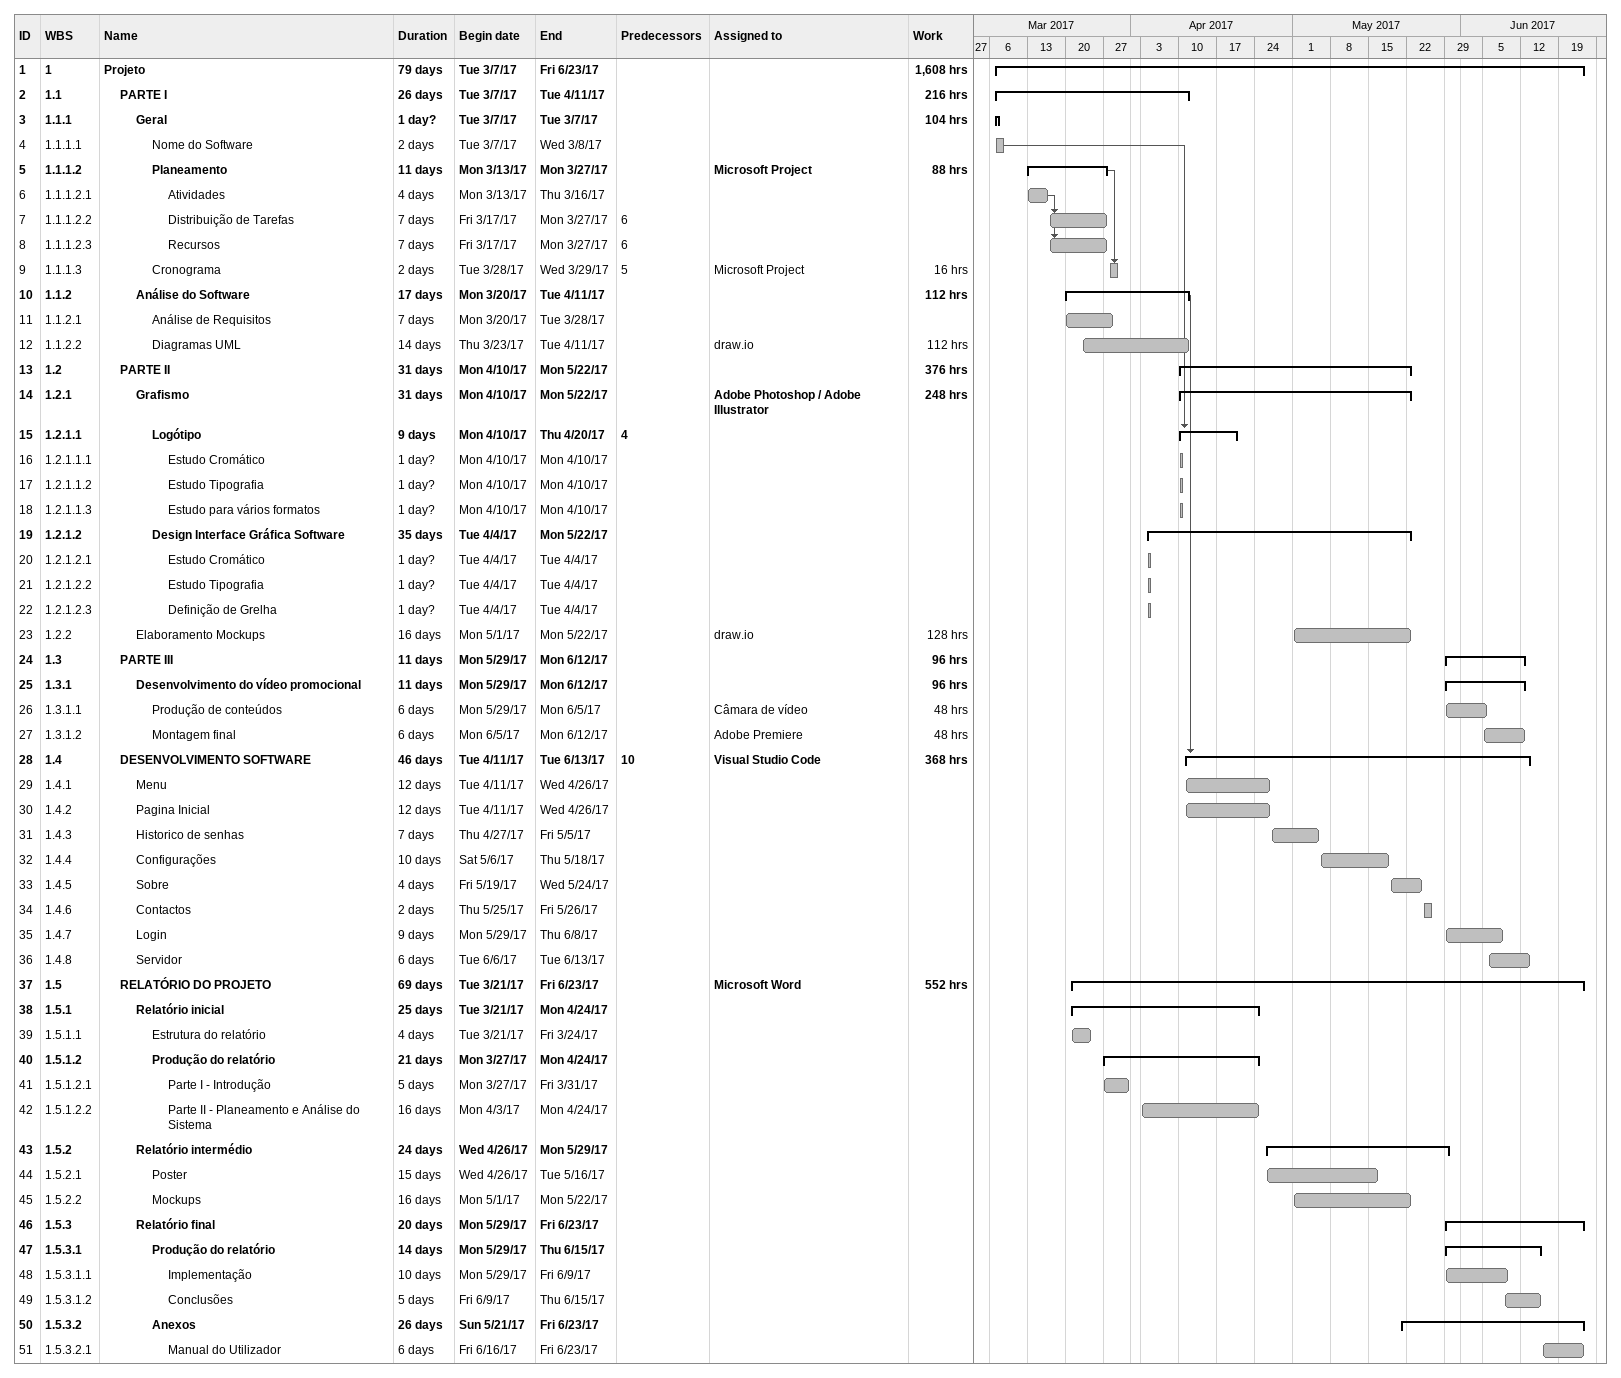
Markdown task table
| ID | WBS | Task | Duration | Start | Finish | Predecessors | Resources | Work (h) |
|---|---|---|---|---|---|---|---|---|
| 1 | 1 | **Projeto** | 79d | 2017-03-07 | 2017-06-23 |  |  | 1608 |
| 2 | 1.1 | **PARTE I** | 26d | 2017-03-07 | 2017-04-11 |  |  | 216 |
| 3 | 1.1.1 | **Geral** | 1d? | 2017-03-07 | 2017-03-07 |  |  | 104 |
| 4 | 1.1.1.1 | Nome do Software | 2d | 2017-03-07 | 2017-03-08 |  |  |  |
| 5 | 1.1.1.2 | **Planeamento** | 11d | 2017-03-13 | 2017-03-27 |  | Microsoft Project | 88 |
| 6 | 1.1.1.2.1 | Atividades | 4d | 2017-03-13 | 2017-03-16 |  |  |  |
| 7 | 1.1.1.2.2 | Distribuição de Tarefas | 7d | 2017-03-17 | 2017-03-27 | 6 |  |  |
| 8 | 1.1.1.2.3 | Recursos | 7d | 2017-03-17 | 2017-03-27 | 6 |  |  |
| 9 | 1.1.1.3 | Cronograma | 2d | 2017-03-28 | 2017-03-29 | 5 | Microsoft Project | 16 |
| 10 | 1.1.2 | **Análise do Software** | 17d | 2017-03-20 | 2017-04-11 |  |  | 112 |
| 11 | 1.1.2.1 | Análise de Requisitos | 7d | 2017-03-20 | 2017-03-28 |  |  |  |
| 12 | 1.1.2.2 | Diagramas UML | 14d | 2017-03-23 | 2017-04-11 |  | draw.io | 112 |
| 13 | 1.2 | **PARTE II** | 31d | 2017-04-10 | 2017-05-22 |  |  | 376 |
| 14 | 1.2.1 | **Grafismo** | 31d | 2017-04-10 | 2017-05-22 |  | Adobe Photoshop / Adobe Illustrator | 248 |
| 15 | 1.2.1.1 | **Logótipo** | 9d | 2017-04-10 | 2017-04-20 | 4 |  |  |
| 16 | 1.2.1.1.1 | Estudo Cromático | 1d? | 2017-04-10 | 2017-04-10 |  |  |  |
| 17 | 1.2.1.1.2 | Estudo Tipografia | 1d? | 2017-04-10 | 2017-04-10 |  |  |  |
| 18 | 1.2.1.1.3 | Estudo para vários formatos | 1d? | 2017-04-10 | 2017-04-10 |  |  |  |
| 19 | 1.2.1.2 | **Design Interface Gráfica Software** | 35d | 2017-04-04 | 2017-05-22 |  |  |  |
| 20 | 1.2.1.2.1 | Estudo Cromático | 1d? | 2017-04-04 | 2017-04-04 |  |  |  |
| 21 | 1.2.1.2.2 | Estudo Tipografia | 1d? | 2017-04-04 | 2017-04-04 |  |  |  |
| 22 | 1.2.1.2.3 | Definição de Grelha | 1d? | 2017-04-04 | 2017-04-04 |  |  |  |
| 23 | 1.2.2 | Elaboramento Mockups | 16d | 2017-05-01 | 2017-05-22 |  | draw.io | 128 |
| 24 | 1.3 | **PARTE III** | 11d | 2017-05-29 | 2017-06-12 |  |  | 96 |
| 25 | 1.3.1 | **Desenvolvimento do vídeo promocional** | 11d | 2017-05-29 | 2017-06-12 |  |  | 96 |
| 26 | 1.3.1.1 | Produção de conteúdos | 6d | 2017-05-29 | 2017-06-05 |  | Câmara de vídeo | 48 |
| 27 | 1.3.1.2 | Montagem final | 6d | 2017-06-05 | 2017-06-12 |  | Adobe Premiere | 48 |
| 28 | 1.4 | **DESENVOLVIMENTO SOFTWARE** | 46d | 2017-04-11 | 2017-06-13 | 10 | Visual Studio Code | 368 |
| 29 | 1.4.1 | Menu | 12d | 2017-04-11 | 2017-04-26 |  |  |  |
| 30 | 1.4.2 | Pagina Inicial | 12d | 2017-04-11 | 2017-04-26 |  |  |  |
| 31 | 1.4.3 | Historico de senhas | 7d | 2017-04-27 | 2017-05-05 |  |  |  |
| 32 | 1.4.4 | Configurações | 10d | 2017-05-06 | 2017-05-18 |  |  |  |
| 33 | 1.4.5 | Sobre | 4d | 2017-05-19 | 2017-05-24 |  |  |  |
| 34 | 1.4.6 | Contactos | 2d | 2017-05-25 | 2017-05-26 |  |  |  |
| 35 | 1.4.7 | Login | 9d | 2017-05-29 | 2017-06-08 |  |  |  |
| 36 | 1.4.8 | Servidor | 6d | 2017-06-06 | 2017-06-13 |  |  |  |
| 37 | 1.5 | **RELATÓRIO DO PROJETO** | 69d | 2017-03-21 | 2017-06-23 |  | Microsoft Word | 552 |
| 38 | 1.5.1 | **Relatório inicial** | 25d | 2017-03-21 | 2017-04-24 |  |  |  |
| 39 | 1.5.1.1 | Estrutura do relatório | 4d | 2017-03-21 | 2017-03-24 |  |  |  |
| 40 | 1.5.1.2 | **Produção do relatório** | 21d | 2017-03-27 | 2017-04-24 |  |  |  |
| 41 | 1.5.1.2.1 | Parte I - Introdução | 5d | 2017-03-27 | 2017-03-31 |  |  |  |
| 42 | 1.5.1.2.2 | Parte II - Planeamento e Análise do Sistema | 16d | 2017-04-03 | 2017-04-24 |  |  |  |
| 43 | 1.5.2 | **Relatório intermédio** | 24d | 2017-04-26 | 2017-05-29 |  |  |  |
| 44 | 1.5.2.1 | Poster | 15d | 2017-04-26 | 2017-05-16 |  |  |  |
| 45 | 1.5.2.2 | Mockups | 16d | 2017-05-01 | 2017-05-22 |  |  |  |
| 46 | 1.5.3 | **Relatório final** | 20d | 2017-05-29 | 2017-06-23 |  |  |  |
| 47 | 1.5.3.1 | **Produção do relatório** | 14d | 2017-05-29 | 2017-06-15 |  |  |  |
| 48 | 1.5.3.1.1 | Implementação | 10d | 2017-05-29 | 2017-06-09 |  |  |  |
| 49 | 1.5.3.1.2 | Conclusões | 5d | 2017-06-09 | 2017-06-15 |  |  |  |
| 50 | 1.5.3.2 | **Anexos** | 26d | 2017-05-21 | 2017-06-23 |  |  |  |
| 51 | 1.5.3.2.1 | Manual do Utilizador | 6d | 2017-06-16 | 2017-06-23 |  |  |  |
